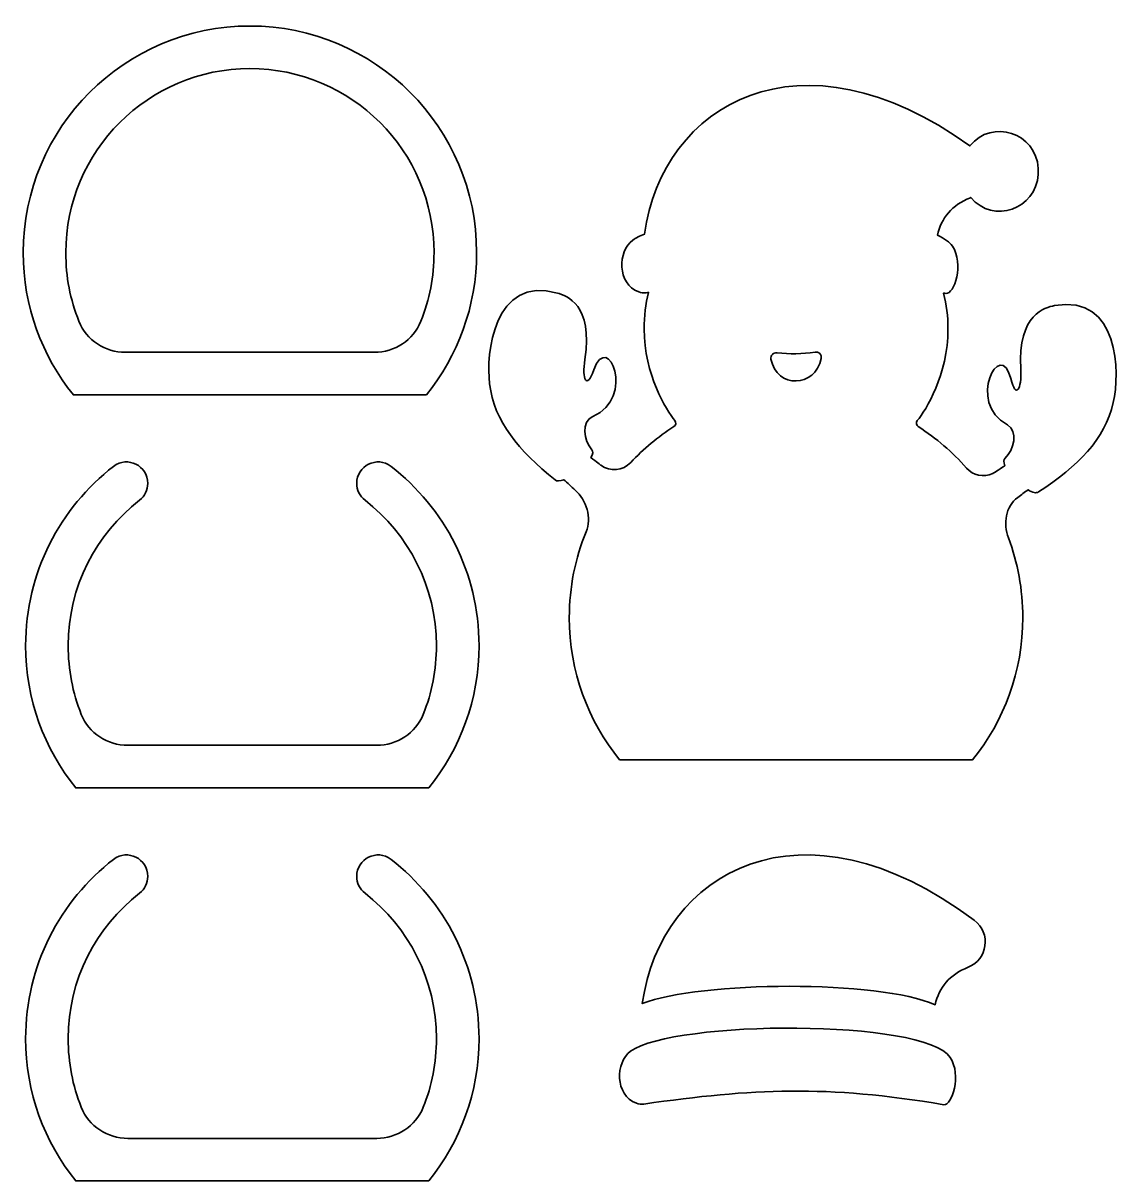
# Model space of a CAD drawing. Header units: inches. Extents: x 25.8 to 44.2, y -11.3 to -0.6.
# Drawn here: x 34.57 to 44.23, y -11.29 to -1.09 of the extents above; entities that cross this region are included whole.
import ezdxf

# ---------------------------------------------------------------- set-up
doc = ezdxf.new("R2010")
doc.units = ezdxf.units.IN
doc.header["$MEASUREMENT"] = 0
doc.layers.add('_U+0421_U+043B_U+043E_U+0439 1', color=7, linetype='Continuous')

msp = doc.modelspace()

# ---------------------------------------------------------------- linework, layer by layer
at = {"layer": '_U+0421_U+043B_U+043E_U+0439 1', "color": 242, "lineweight": 35, "true_color": 0xc1272d}
for points, knots in [([(36.564, -1.118), (35.462, -1.118), (34.568, -2.012), (34.568, -3.115), (34.568, -3.589), (34.733, -4.025), (35.01, -4.368), (35.01, -4.368), (38.119, -4.368), (38.119, -4.368), (38.395, -4.025), (38.561, -3.589), (38.561, -3.115), (38.561, -2.012), (37.667, -1.118), (36.564, -1.118)], [0, 0, 0, 0, 1, 1, 1, 2, 2, 2, 3, 3, 3, 4, 4, 4, 5, 5, 5, 5]), ([(43.65, -3.582), (43.571, -3.596), (43.325, -3.652), (43.353, -4.14), (43.363, -4.319), (43.31, -4.409), (43.265, -4.225), (43.177, -3.86), (42.868, -4.434), (43.235, -4.633), (43.334, -4.687), (43.292, -4.854), (43.215, -4.926), (43.199, -4.938), (43.201, -4.962), (43.214, -4.992), (43.154, -5.032), (43.111, -5.059), (43.106, -5.061), (43.027, -5.099), (42.932, -5.079), (42.875, -5.013), (42.752, -4.873), (42.609, -4.749), (42.451, -4.648), (42.433, -4.637), (42.429, -4.612), (42.442, -4.595), (42.517, -4.502), (42.712, -4.194), (42.712, -3.786), (42.712, -3.677), (42.699, -3.572), (42.674, -3.471), (42.682, -3.472), (42.689, -3.473), (42.696, -3.475), (42.764, -3.482), (42.857, -3.218), (42.751, -3.057), (42.727, -3.022), (42.682, -2.99), (42.62, -2.962), (42.651, -2.812), (42.748, -2.693), (42.909, -2.631), (42.91, -2.63), (42.911, -2.63), (42.913, -2.629), (43.112, -2.866), (43.487, -2.732), (43.507, -2.425), (43.508, -2.407), (43.508, -2.39), (43.507, -2.372), (43.487, -2.058), (43.101, -1.93), (42.906, -2.175), (41.409, -1.093), (40.196, -1.811), (40.04, -2.951), (39.998, -2.967), (39.963, -2.985), (39.937, -3.004), (39.803, -3.101), (39.796, -3.39), (39.989, -3.461), (40.01, -3.469), (40.032, -3.472), (40.054, -3.469), (40.061, -3.468), (40.068, -3.467), (40.075, -3.466), (40.05, -3.568), (40.037, -3.675), (40.037, -3.786), (40.037, -4.194), (40.232, -4.501), (40.306, -4.595), (40.32, -4.612), (40.316, -4.637), (40.298, -4.648), (40.158, -4.738), (40.031, -4.844), (39.918, -4.964), (39.849, -5.038), (39.737, -5.048), (39.656, -4.988), (39.652, -4.986), (39.617, -4.959), (39.567, -4.92), (39.585, -4.89), (39.59, -4.865), (39.575, -4.851), (39.505, -4.771), (39.48, -4.601), (39.584, -4.558), (39.968, -4.395), (39.717, -3.794), (39.593, -4.148), (39.531, -4.327), (39.487, -4.233), (39.514, -4.055), (39.589, -3.572), (39.351, -3.493), (39.273, -3.471), (38.711, -3.313), (38.642, -4.01), (38.675, -4.27), (38.717, -4.606), (38.929, -4.855), (39.252, -5.118), (39.267, -5.131), (39.295, -5.129), (39.329, -5.116), (39.361, -5.145), (39.395, -5.176), (39.429, -5.207), (39.528, -5.296), (39.576, -5.452), (39.525, -5.575), (39.43, -5.808), (39.377, -6.063), (39.377, -6.33), (39.377, -6.805), (39.543, -7.241), (39.82, -7.583), (39.82, -7.583), (42.929, -7.583), (42.929, -7.583), (43.205, -7.241), (43.371, -6.805), (43.371, -6.33), (43.371, -6.083), (43.326, -5.847), (43.244, -5.628), (43.197, -5.503), (43.219, -5.352), (43.326, -5.272), (43.358, -5.249), (43.388, -5.226), (43.417, -5.204), (43.456, -5.228), (43.491, -5.238), (43.51, -5.223), (43.857, -4.993), (44.093, -4.766), (44.168, -4.436), (44.226, -4.181), (44.225, -3.48), (43.65, -3.582)], [0, 0, 0, 0, 1, 1, 1, 2, 2, 2, 3, 3, 3, 4, 4, 4, 5, 5, 5, 6, 6, 6, 7, 7, 7, 8, 8, 8, 9, 9, 9, 10, 10, 10, 11, 11, 11, 12, 12, 12, 13, 13, 13, 14, 14, 14, 15, 15, 15, 16, 16, 16, 17, 17, 17, 18, 18, 18, 19, 19, 19, 20, 20, 20, 21, 21, 21, 22, 22, 22, 23, 23, 23, 24, 24, 24, 25, 25, 25, 26, 26, 26, 27, 27, 27, 28, 28, 28, 29, 29, 29, 30, 30, 30, 31, 31, 31, 32, 32, 32, 33, 33, 33, 34, 34, 34, 35, 35, 35, 36, 36, 36, 37, 37, 37, 38, 38, 38, 39, 39, 39, 40, 40, 40, 41, 41, 41, 42, 42, 42, 43, 43, 43, 44, 44, 44, 45, 45, 45, 46, 46, 46, 47, 47, 47, 48, 48, 48, 49, 49, 49, 50, 50, 50, 50]), ([(37.66, -3.993), (37.66, -3.993), (35.468, -3.993), (35.468, -3.993), (35.289, -3.993), (35.125, -3.886), (35.059, -3.72), (34.982, -3.53), (34.943, -3.326), (34.943, -3.115), (34.943, -2.22), (35.67, -1.493), (36.564, -1.493), (37.459, -1.493), (38.186, -2.22), (38.186, -3.115), (38.186, -3.326), (38.147, -3.53), (38.07, -3.72), (38.003, -3.886), (37.84, -3.993), (37.66, -3.993)], [0, 0, 0, 0, 1, 1, 1, 2, 2, 2, 3, 3, 3, 4, 4, 4, 5, 5, 5, 6, 6, 6, 7, 7, 7, 7]), ([(37.505, -5.148), (37.505, -5.148), (37.505, -5.148), (37.505, -5.148), (37.505, -5.206), (37.532, -5.26), (37.578, -5.296), (37.96, -5.593), (38.207, -6.057), (38.207, -6.577), (38.207, -6.789), (38.168, -6.993), (38.091, -7.183), (38.024, -7.349), (37.86, -7.456), (37.681, -7.456), (37.681, -7.456), (35.489, -7.456), (35.489, -7.456), (35.31, -7.456), (35.146, -7.349), (35.079, -7.183), (35.003, -6.993), (34.964, -6.789), (34.964, -6.577), (34.964, -6.057), (35.21, -5.593), (35.593, -5.296), (35.639, -5.26), (35.665, -5.206), (35.665, -5.148), (35.665, -5.148), (35.665, -5.148), (35.665, -5.148), (35.665, -4.992), (35.487, -4.903), (35.364, -4.998), (34.892, -5.363), (34.589, -5.935), (34.589, -6.577), (34.589, -7.052), (34.754, -7.488), (35.031, -7.831), (35.031, -7.831), (38.14, -7.831), (38.14, -7.831), (38.416, -7.488), (38.582, -7.052), (38.582, -6.577), (38.582, -5.935), (38.278, -5.363), (37.807, -4.998), (37.684, -4.903), (37.505, -4.992), (37.505, -5.148)], [0, 0, 0, 0, 1, 1, 1, 2, 2, 2, 3, 3, 3, 4, 4, 4, 5, 5, 5, 6, 6, 6, 7, 7, 7, 8, 8, 8, 9, 9, 9, 10, 10, 10, 11, 11, 11, 12, 12, 12, 13, 13, 13, 14, 14, 14, 15, 15, 15, 16, 16, 16, 17, 17, 17, 18, 18, 18, 18]), ([(42.889, -9.412), (42.728, -9.474), (42.631, -9.592), (42.6, -9.742), (42.105, -9.52), (40.526, -9.534), (40.02, -9.732), (40.179, -8.577), (41.421, -7.855), (42.944, -8.998), (43.094, -9.11), (43.063, -9.345), (42.889, -9.412)], [0, 0, 0, 0, 1, 1, 1, 2, 2, 2, 3, 3, 3, 4, 4, 4, 4]), ([(37.505, -8.611), (37.505, -8.611), (37.505, -8.611), (37.505, -8.611), (37.505, -8.668), (37.532, -8.723), (37.578, -8.759), (37.96, -9.055), (38.207, -9.52), (38.207, -10.04), (38.207, -10.252), (38.168, -10.456), (38.091, -10.645), (38.024, -10.812), (37.86, -10.919), (37.681, -10.919), (37.681, -10.919), (35.489, -10.919), (35.489, -10.919), (35.31, -10.919), (35.146, -10.812), (35.079, -10.645), (35.003, -10.456), (34.964, -10.252), (34.964, -10.04), (34.964, -9.52), (35.21, -9.055), (35.593, -8.759), (35.639, -8.723), (35.665, -8.668), (35.665, -8.611), (35.665, -8.611), (35.665, -8.611), (35.665, -8.611), (35.665, -8.455), (35.487, -8.366), (35.364, -8.461), (34.892, -8.826), (34.589, -9.398), (34.589, -10.04), (34.589, -10.515), (34.754, -10.951), (35.031, -11.294), (35.031, -11.294), (38.14, -11.294), (38.14, -11.294), (38.416, -10.951), (38.582, -10.515), (38.582, -10.04), (38.582, -9.398), (38.278, -8.826), (37.807, -8.461), (37.684, -8.366), (37.505, -8.455), (37.505, -8.611)], [0, 0, 0, 0, 1, 1, 1, 2, 2, 2, 3, 3, 3, 4, 4, 4, 5, 5, 5, 6, 6, 6, 7, 7, 7, 8, 8, 8, 9, 9, 9, 10, 10, 10, 11, 11, 11, 12, 12, 12, 13, 13, 13, 14, 14, 14, 15, 15, 15, 16, 16, 16, 17, 17, 17, 18, 18, 18, 18]), ([(39.917, -10.152), (39.783, -10.25), (39.776, -10.538), (39.969, -10.61), (39.99, -10.617), (40.012, -10.621), (40.034, -10.617), (40.99, -10.48), (41.646, -10.447), (42.676, -10.623), (42.744, -10.631), (42.837, -10.366), (42.731, -10.206), (42.505, -9.864), (40.296, -9.878), (39.917, -10.152)], [0, 0, 0, 0, 1, 1, 1, 2, 2, 2, 3, 3, 3, 4, 4, 4, 5, 5, 5, 5])]:
    msp.add_open_spline(points, degree=3, knots=knots, dxfattribs=at)
at = {"layer": '_U+0421_U+043B_U+043E_U+0439 1', "color": 7, "lineweight": 35, "true_color": 0xffffff}
msp.add_open_spline([(41.153, -4.053), (41.202, -4.315), (41.545, -4.307), (41.596, -4.047), (41.602, -4.014), (41.574, -3.986), (41.541, -3.991), (41.429, -4.008), (41.318, -4.011), (41.207, -3.997), (41.174, -3.992), (41.147, -4.021), (41.153, -4.053)], degree=3, knots=[0, 0, 0, 0, 1, 1, 1, 2, 2, 2, 3, 3, 3, 4, 4, 4, 4], dxfattribs=at)

doc.saveas('drawing.dxf')
